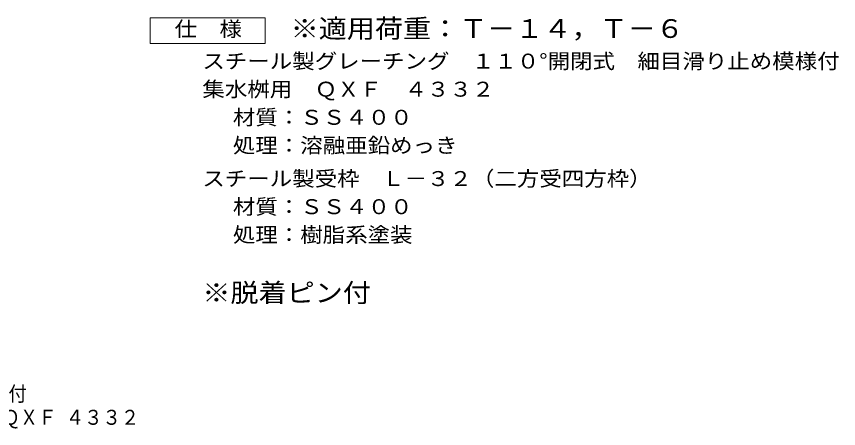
# Model space of a CAD drawing. Units: millimetres on the paper, enlarged 5 times. Extents: x -870 to 882, y -688 to 672.
# Drawn here: x 77 to 882, y -688 to -284 of the extents above; entities that cross this region are included whole.
import ezdxf
from ezdxf.enums import TextEntityAlignment as Align

# ---------------------------------------------------------------- set-up
doc = ezdxf.new("R2010")
doc.units = ezdxf.units.MM
doc.header["$LTSCALE"] = 5
doc.layers.add('F-4_F-4ﾚｲﾔ', color=2, linetype='Continuous', lineweight=9)
doc.layers.add('F-5_F-5ﾚｲﾔ', color=2, linetype='Continuous')
doc.styles.add('ＭＳ ゴシック', font='')
doc.styles.get('ＭＳ ゴシック').set_extended_font_data('MS Gothic')

msp = doc.modelspace()

# ---------------------------------------------------------------- linework, layer by layer
at = {"layer": 'F-4_F-4ﾚｲﾔ'}
msp.add_lwpolyline([(208.192, -310.913), (208.192, -285.912), (320.692, -285.912), (320.692, -310.913)], close=True, dxfattribs=at)

# ---------------------------------------------------------------- texts
at = {"layer": 'F-4_F-4ﾚｲﾔ', "style": 'ＭＳ ゴシック', "width": 1.1}
for s, p in [('仕\u3000様', (231.942, -308.413)), ('スチール製グレーチング\u3000１１０°開閉式\u3000細目滑り止め模様付', (259.236, -339.873)), ('集水桝用\u3000ＱＸＦ\u3000４３３２', (259.237, -367.373)), ('材質：ＳＳ４００', (289.093, -394.872)), ('処理：溶融亜鉛めっき', (289.093, -422.372)), ('スチール製受枠\u3000Ｌ－３２（二方受四方枠）', (259.237, -454.873)), ('材質：ＳＳ４００', (289.093, -482.373)), ('処理：樹脂系塗装', (289.093, -509.873))]:
    msp.add_text(s, height=14.66, dxfattribs=at).set_placement(p, align=Align.BOTTOM_LEFT)
at = {"layer": 'F-4_F-4ﾚｲﾔ', "color": 3, "style": 'ＭＳ ゴシック', "width": 1.1}
msp.add_text('※脱着ピン付', height=18.33, dxfattribs=at).set_placement((259.237, -569.55), align=Align.BOTTOM_LEFT)
at = {"layer": 'F-5_F-5ﾚｲﾔ', "color": 3, "style": 'ＭＳ ゴシック', "width": 1.1}
msp.add_text('※適用荷重：Ｔ－１４，Ｔ－６', height=18.33, dxfattribs=at).set_placement((345.692, -310.913), align=Align.BOTTOM_LEFT)
at = {"layer": 'F-5_F-5ﾚｲﾔ', "style": 'ＭＳ ゴシック', "width": 0.9}
for s, p in [('スチール製グレーチング\u3000１１０°開閉式\u3000細目滑り止め模様付', (-423.256, -665.515)), ('集水桝用\u3000ＱＸＦ ４３３２', (-27.495, -688.582))]:
    msp.add_text(s, height=14.66, dxfattribs=at).set_placement(p, align=Align.BOTTOM_LEFT)

doc.saveas('drawing.dxf')
